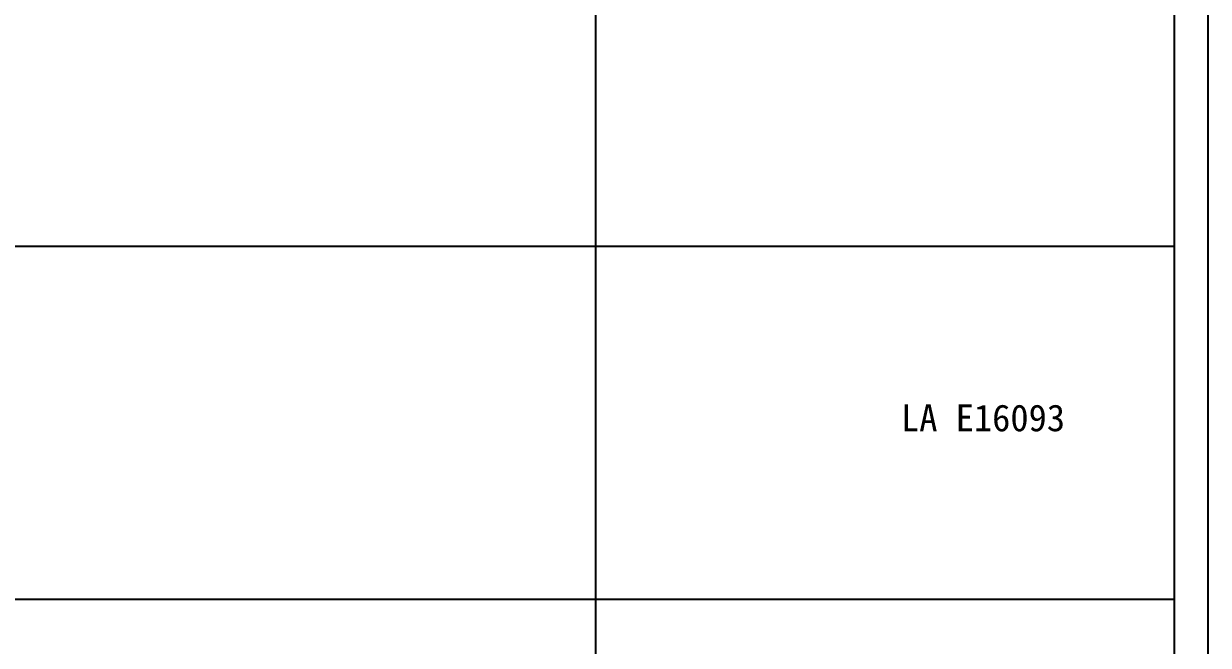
# Model space of a CAD drawing. Header units: millimetres. Extents: x 7018 to 13530, y 4187 to 5692.
# Drawn here: x 12463.4 to 12604.8, y 5026.1 to 5100.4 of the extents above; entities that cross this region are included whole.
import ezdxf

# ---------------------------------------------------------------- set-up
doc = ezdxf.new("R2010")
doc.units = ezdxf.units.MM
doc.styles.get("Standard").update_dxf_attribs({"font": 'arial.ttf'})

msp = doc.modelspace()

# ---------------------------------------------------------------- linework, layer by layer
for p, q in [((12531.655, 5242.873), (12531.655, 4986.912)), ((12600.807, 4956.132), (12600.807, 5242.873)), ((12204.369, 5073.816), (12600.807, 5073.816)), ((12204.369, 5031.644), (12600.807, 5031.644))]:
    msp.add_line(p, q)
msp.add_lwpolyline([(12604.845, 4951.873), (12604.845, 5248.873), (12184.845, 5248.873), (12184.845, 4951.873)], close=True)

# ---------------------------------------------------------------- texts
at = {"insert": (12577.943, 5053.263), "char_height": 3.2, "width": 48.35071, "attachment_point": 5}
msp.add_mtext('{\\fNSimSun|b0|i0|c0|p49;LA E16093}', dxfattribs=at)

doc.saveas('drawing.dxf')
